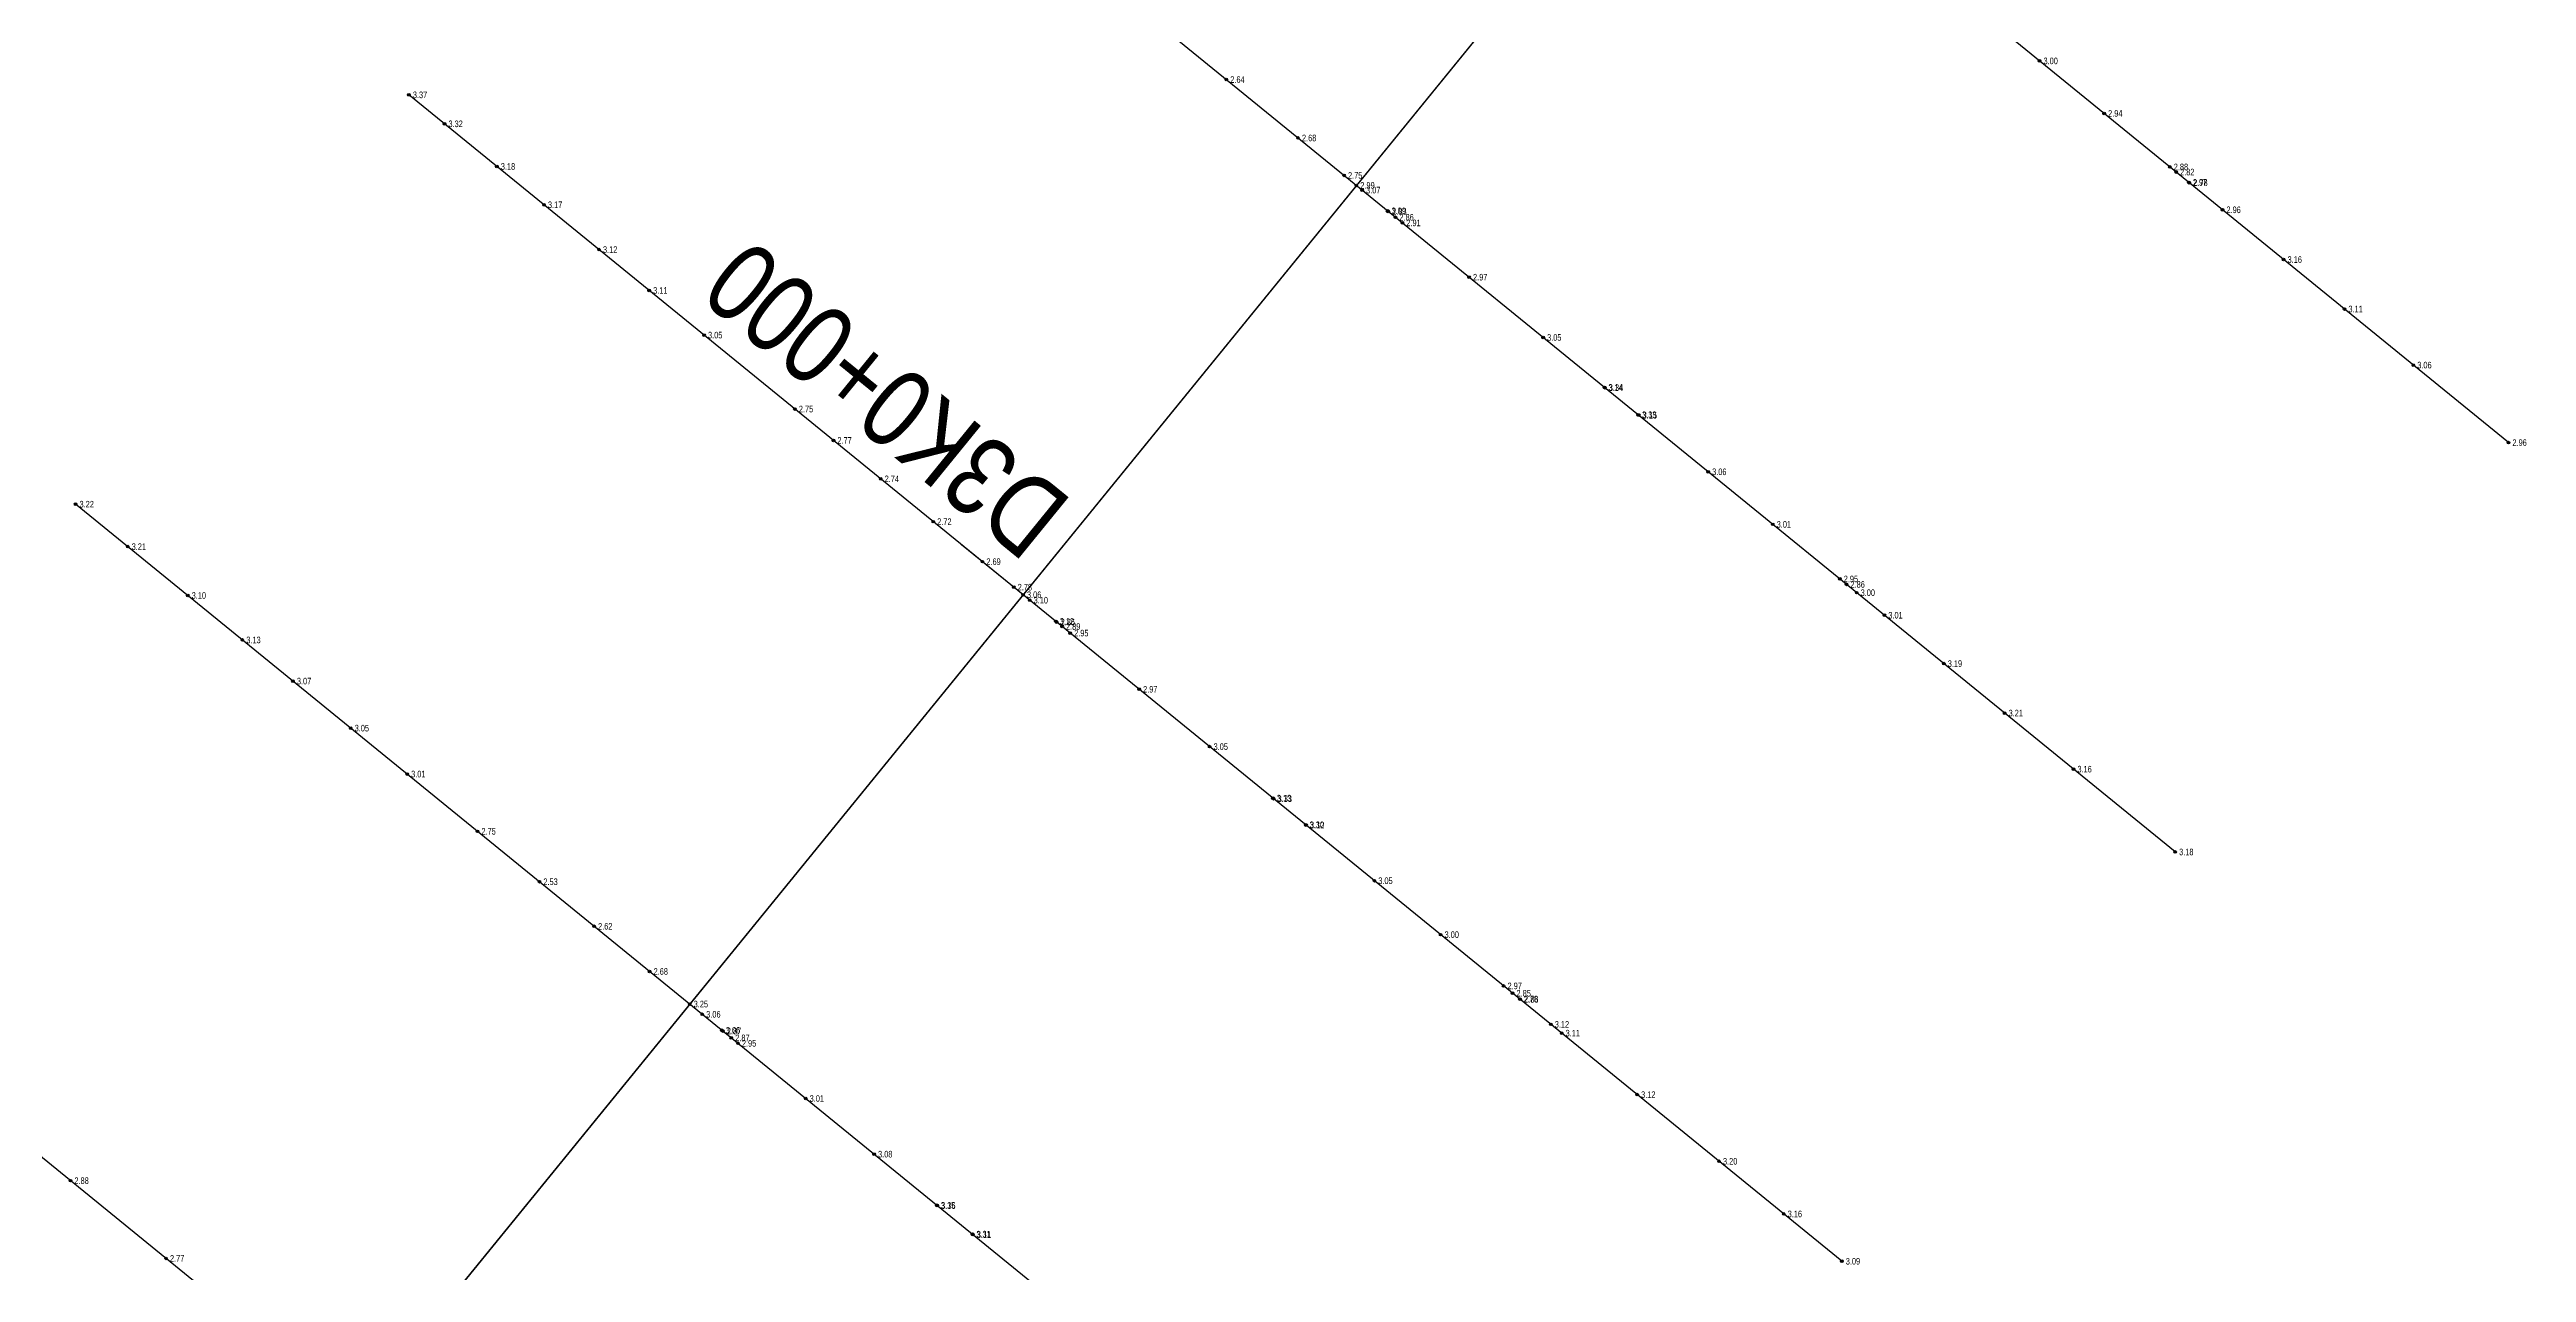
# Model space of a CAD drawing. Header units: metres. Extents: x 570677 to 573609, y 785040 to 786024.
# Drawn here: x 571175.8 to 571269.7, y 785900.3 to 785946.7 of the extents above; entities that cross this region are included whole.
import ezdxf
from ezdxf.enums import TextEntityAlignment as Align

# ---------------------------------------------------------------- set-up
doc = ezdxf.new("R2010")
doc.units = ezdxf.units.M
doc.header["$LTSCALE"] = 0.5
doc.layers.get('0').update_dxf_attribs({"linetype": 'CONTINUOUS'})
for name, color, linetype in [('dmx', 7, 'CONTINUOUS'), ('GCD', 1, 'CONTINUOUS'), ('桩号_D3', 2, 'CONTINUOUS'), ('道路中线_D3', 7, 'CONTINUOUS')]:
    doc.layers.add(name, color=color, linetype=linetype)
doc.styles.add('EICAD', font='arial.ttf', dxfattribs={"width": 0.8, "height": 2})

# ---------------------------------------------------------------- blocks, each defined once
blk = doc.blocks.new('gc200')
h = blk.add_hatch(color=0)
edge = h.paths.add_edge_path()
edge.add_arc((0, 0), 0.196, 0, 360)
at = {"color": 0}
blk.add_circle((0, 0), 0.196, dxfattribs=at)

msp = doc.modelspace()

# ---------------------------------------------------------------- linework, layer by layer
at = {"flags": 128}
msp.add_lwpolyline([(571263.209, 785988.034), (571102.584, 785790.74)], dxfattribs=at)
at = {"layer": 'dmx'}
for p, q in [((571268.975, 785931.76), (571214.69, 785975.955)), ((571256.348, 785916.25), (571202.063, 785960.445)), ((571243.72, 785900.741), (571189.436, 785944.936)), ((571231.093, 785885.231), (571176.809, 785929.426)), ((571218.466, 785869.721), (571164.182, 785913.916))]:
    msp.add_line(p, q, dxfattribs=at)
at = {"layer": '桩号_D3', "linetype": 'Continuous'}
msp.add_lwpolyline([(571212.701, 785925.995), (571210.374, 785927.889)], dxfattribs=at)
at = {"layer": '道路中线_D3', "color": 4}
for p in [(571263.209, 785988.034), (571212.701, 785925.995)]:
    msp.add_line(p, (571102.584, 785790.74), dxfattribs=at)

# ---------------------------------------------------------------- block references
at = {"layer": 'GCD'}
ref = msp.add_blockref('gc200', (571251.21, 785946.223, 2.996), dxfattribs=dict(at, xscale=0.25, yscale=0.25, zscale=0.25))
ref.add_attrib('height', '3.00', dxfattribs={"height": 0.25, "style": 'EICAD', "width": 0.8}).set_placement((571251.36, 785946.223, 2.996), align=Align.MIDDLE_LEFT)
ref = msp.add_blockref('gc200', (571189.436, 785944.936, 3.37), dxfattribs=dict(at, xscale=0.25, yscale=0.25, zscale=0.25))
ref.add_attrib('height', '3.37', dxfattribs={"height": 0.25, "style": 'EICAD', "width": 0.8}).set_placement((571189.586, 785944.936), align=Align.MIDDLE_LEFT)
ref = msp.add_blockref('gc200', (571220.402, 785945.515, 2.64), dxfattribs=dict(at, xscale=0.25, yscale=0.25, zscale=0.25))
ref.add_attrib('height', '2.64', dxfattribs={"height": 0.25, "style": 'EICAD', "width": 0.8}).set_placement((571220.552, 785945.515, 2.64), align=Align.MIDDLE_LEFT)
ref = msp.add_blockref('gc200', (571253.657, 785944.231, 2.937), dxfattribs=dict(at, xscale=0.25, yscale=0.25, zscale=0.25))
ref.add_attrib('height', '2.94', dxfattribs={"height": 0.25, "style": 'EICAD', "width": 0.8}).set_placement((571253.807, 785944.231, 2.937), align=Align.MIDDLE_LEFT)
ref = msp.add_blockref('gc200', (571190.784, 785943.838, 3.315), dxfattribs=dict(at, xscale=0.25, yscale=0.25, zscale=0.25))
ref.add_attrib('height', '3.32', dxfattribs={"height": 0.25, "style": 'EICAD', "width": 0.8}).set_placement((571190.934, 785943.838, 3.315), align=Align.MIDDLE_LEFT)
ref = msp.add_blockref('gc200', (571223.119, 785943.303, 2.68), dxfattribs=dict(at, xscale=0.25, yscale=0.25, zscale=0.25))
ref.add_attrib('height', '2.68', dxfattribs={"height": 0.25, "style": 'EICAD', "width": 0.8}).set_placement((571223.269, 785943.303, 2.68), align=Align.MIDDLE_LEFT)
ref = msp.add_blockref('gc200', (571192.768, 785942.223, 3.183), dxfattribs=dict(at, xscale=0.25, yscale=0.25, zscale=0.25))
ref.add_attrib('height', '3.18', dxfattribs={"height": 0.25, "style": 'EICAD', "width": 0.8}).set_placement((571192.918, 785942.223, 3.183), align=Align.MIDDLE_LEFT)
ref = msp.add_blockref('gc200', (571256.145, 785942.205, 2.879), dxfattribs=dict(at, xscale=0.25, yscale=0.25, zscale=0.25))
ref.add_attrib('height', '2.88', dxfattribs={"height": 0.25, "style": 'EICAD', "width": 0.8}).set_placement((571256.295, 785942.205, 2.879), align=Align.MIDDLE_LEFT)
ref = msp.add_blockref('gc200', (571224.862, 785941.884, 2.75), dxfattribs=dict(at, xscale=0.25, yscale=0.25, zscale=0.25))
ref.add_attrib('height', '2.75', dxfattribs={"height": 0.25, "style": 'EICAD', "width": 0.8}).set_placement((571225.012, 785941.884, 2.75), align=Align.MIDDLE_LEFT)
ref = msp.add_blockref('gc200', (571225.328, 785941.505, 2.99), dxfattribs=dict(at, xscale=0.25, yscale=0.25, zscale=0.25))
ref.add_attrib('height', '2.99', dxfattribs={"height": 0.25, "style": 'EICAD', "width": 0.8}).set_placement((571225.478, 785941.505), align=Align.MIDDLE_LEFT)
ref = msp.add_blockref('gc200', (571225.547, 785941.326, 3.07), dxfattribs=dict(at, xscale=0.25, yscale=0.25, zscale=0.25))
ref.add_attrib('height', '3.07', dxfattribs={"height": 0.25, "style": 'EICAD', "width": 0.8}).set_placement((571225.697, 785941.326, 3.07), align=Align.MIDDLE_LEFT)
ref = msp.add_blockref('gc200', (571256.384, 785942.011, 2.823), dxfattribs=dict(at, xscale=0.25, yscale=0.25, zscale=0.25))
ref.add_attrib('height', '2.82', dxfattribs={"height": 0.25, "style": 'EICAD', "width": 0.8}).set_placement((571256.534, 785942.011, 2.823), align=Align.MIDDLE_LEFT)
ref = msp.add_blockref('gc200', (571256.867, 785941.618, 2.969), dxfattribs=dict(at, xscale=0.25, yscale=0.25, zscale=0.25))
ref.add_attrib('height', '2.97', dxfattribs={"height": 0.25, "style": 'EICAD', "width": 0.8}).set_placement((571257.017, 785941.618, 2.969), align=Align.MIDDLE_LEFT)
ref = msp.add_blockref('gc200', (571256.884, 785941.604, 2.78), dxfattribs=dict(at, xscale=0.25, yscale=0.25, zscale=0.25))
ref.add_attrib('height', '2.78', dxfattribs={"height": 0.25, "style": 'EICAD', "width": 0.8}).set_placement((571257.034, 785941.604), align=Align.MIDDLE_LEFT)
ref = msp.add_blockref('gc200', (571194.553, 785940.77, 3.173), dxfattribs=dict(at, xscale=0.25, yscale=0.25, zscale=0.25))
ref.add_attrib('height', '3.17', dxfattribs={"height": 0.25, "style": 'EICAD', "width": 0.8}).set_placement((571194.703, 785940.77, 3.173), align=Align.MIDDLE_LEFT)
ref = msp.add_blockref('gc200', (571226.512, 785940.541, 3.094), dxfattribs=dict(at, xscale=0.25, yscale=0.25, zscale=0.25))
ref.add_attrib('height', '3.09', dxfattribs={"height": 0.25, "style": 'EICAD', "width": 0.8}).set_placement((571226.662, 785940.541, 3.094), align=Align.MIDDLE_LEFT)
ref = msp.add_blockref('gc200', (571226.538, 785940.519, 2.828), dxfattribs=dict(at, xscale=0.25, yscale=0.25, zscale=0.25))
ref.add_attrib('height', '2.83', dxfattribs={"height": 0.25, "style": 'EICAD', "width": 0.8}).set_placement((571226.688, 785940.519, 2.828), align=Align.MIDDLE_LEFT)
ref = msp.add_blockref('gc200', (571226.81, 785940.298, 2.86), dxfattribs=dict(at, xscale=0.25, yscale=0.25, zscale=0.25))
ref.add_attrib('height', '2.86', dxfattribs={"height": 0.25, "style": 'EICAD', "width": 0.8}).set_placement((571226.96, 785940.298, 2.86), align=Align.MIDDLE_LEFT)
ref = msp.add_blockref('gc200', (571258.141, 785940.581, 2.961), dxfattribs=dict(at, xscale=0.25, yscale=0.25, zscale=0.25))
ref.add_attrib('height', '2.96', dxfattribs={"height": 0.25, "style": 'EICAD', "width": 0.8}).set_placement((571258.291, 785940.581, 2.961), align=Align.MIDDLE_LEFT)
ref = msp.add_blockref('gc200', (571227.072, 785940.085, 2.914), dxfattribs=dict(at, xscale=0.25, yscale=0.25, zscale=0.25))
ref.add_attrib('height', '2.91', dxfattribs={"height": 0.25, "style": 'EICAD', "width": 0.8}).set_placement((571227.222, 785940.085, 2.914), align=Align.MIDDLE_LEFT)
ref = msp.add_blockref('gc200', (571196.638, 785939.072, 3.123), dxfattribs=dict(at, xscale=0.25, yscale=0.25, zscale=0.25))
ref.add_attrib('height', '3.12', dxfattribs={"height": 0.25, "style": 'EICAD', "width": 0.8}).set_placement((571196.788, 785939.072, 3.123), align=Align.MIDDLE_LEFT)
ref = msp.add_blockref('gc200', (571260.456, 785938.696, 3.16), dxfattribs=dict(at, xscale=0.25, yscale=0.25, zscale=0.25))
ref.add_attrib('height', '3.16', dxfattribs={"height": 0.25, "style": 'EICAD', "width": 0.8}).set_placement((571260.606, 785938.696, 3.16), align=Align.MIDDLE_LEFT)
ref = msp.add_blockref('gc200', (571198.539, 785937.525, 3.109), dxfattribs=dict(at, xscale=0.25, yscale=0.25, zscale=0.25))
ref.add_attrib('height', '3.11', dxfattribs={"height": 0.25, "style": 'EICAD', "width": 0.8}).set_placement((571198.689, 785937.525, 3.109), align=Align.MIDDLE_LEFT)
ref = msp.add_blockref('gc200', (571229.599, 785938.027, 2.971), dxfattribs=dict(at, xscale=0.25, yscale=0.25, zscale=0.25))
ref.add_attrib('height', '2.97', dxfattribs={"height": 0.25, "style": 'EICAD', "width": 0.8}).set_placement((571229.749, 785938.027, 2.971), align=Align.MIDDLE_LEFT)
ref = msp.add_blockref('gc200', (571262.761, 785936.819, 3.11), dxfattribs=dict(at, xscale=0.25, yscale=0.25, zscale=0.25))
ref.add_attrib('height', '3.11', dxfattribs={"height": 0.25, "style": 'EICAD', "width": 0.8}).set_placement((571262.911, 785936.819, 3.11), align=Align.MIDDLE_LEFT)
ref = msp.add_blockref('gc200', (571200.618, 785935.832, 3.048), dxfattribs=dict(at, xscale=0.25, yscale=0.25, zscale=0.25))
ref.add_attrib('height', '3.05', dxfattribs={"height": 0.25, "style": 'EICAD', "width": 0.8}).set_placement((571200.768, 785935.832, 3.048), align=Align.MIDDLE_LEFT)
ref = msp.add_blockref('gc200', (571232.404, 785935.744, 3.051), dxfattribs=dict(at, xscale=0.25, yscale=0.25, zscale=0.25))
ref.add_attrib('height', '3.05', dxfattribs={"height": 0.25, "style": 'EICAD', "width": 0.8}).set_placement((571232.554, 785935.744, 3.051), align=Align.MIDDLE_LEFT)
ref = msp.add_blockref('gc200', (571265.369, 785934.696, 3.06), dxfattribs=dict(at, xscale=0.25, yscale=0.25, zscale=0.25))
ref.add_attrib('height', '3.06', dxfattribs={"height": 0.25, "style": 'EICAD', "width": 0.8}).set_placement((571265.519, 785934.696, 3.06), align=Align.MIDDLE_LEFT)
ref = msp.add_blockref('gc200', (571234.727, 785933.853, 3.143), dxfattribs=dict(at, xscale=0.25, yscale=0.25, zscale=0.25))
ref.add_attrib('height', '3.14', dxfattribs={"height": 0.25, "style": 'EICAD', "width": 0.8}).set_placement((571234.877, 785933.853, 3.143), align=Align.MIDDLE_LEFT)
ref = msp.add_blockref('gc200', (571234.744, 785933.839, 3.34), dxfattribs=dict(at, xscale=0.25, yscale=0.25, zscale=0.25))
ref.add_attrib('height', '3.34', dxfattribs={"height": 0.25, "style": 'EICAD', "width": 0.8}).set_placement((571234.894, 785933.839), align=Align.MIDDLE_LEFT)
ref = msp.add_blockref('gc200', (571204.059, 785933.03, 2.745), dxfattribs=dict(at, xscale=0.25, yscale=0.25, zscale=0.25))
ref.add_attrib('height', '2.75', dxfattribs={"height": 0.25, "style": 'EICAD', "width": 0.8}).set_placement((571204.209, 785933.03, 2.745), align=Align.MIDDLE_LEFT)
ref = msp.add_blockref('gc200', (571236.002, 785932.814, 3.327), dxfattribs=dict(at, xscale=0.25, yscale=0.25, zscale=0.25))
ref.add_attrib('height', '3.33', dxfattribs={"height": 0.25, "style": 'EICAD', "width": 0.8}).set_placement((571236.152, 785932.814, 3.327), align=Align.MIDDLE_LEFT)
ref = msp.add_blockref('gc200', (571236.025, 785932.796, 3.15), dxfattribs=dict(at, xscale=0.25, yscale=0.25, zscale=0.25))
ref.add_attrib('height', '3.15', dxfattribs={"height": 0.25, "style": 'EICAD', "width": 0.8}).set_placement((571236.175, 785932.796), align=Align.MIDDLE_LEFT)
ref = msp.add_blockref('gc200', (571205.519, 785931.842, 2.774), dxfattribs=dict(at, xscale=0.25, yscale=0.25, zscale=0.25))
ref.add_attrib('height', '2.77', dxfattribs={"height": 0.25, "style": 'EICAD', "width": 0.8}).set_placement((571205.669, 785931.842, 2.774), align=Align.MIDDLE_LEFT)
ref = msp.add_blockref('gc200', (571268.975, 785931.76, 2.96), dxfattribs=dict(at, xscale=0.25, yscale=0.25, zscale=0.25))
ref.add_attrib('height', '2.96', dxfattribs={"height": 0.25, "style": 'EICAD', "width": 0.8}).set_placement((571269.125, 785931.76), align=Align.MIDDLE_LEFT)
ref = msp.add_blockref('gc200', (571207.308, 785930.386, 2.74), dxfattribs=dict(at, xscale=0.25, yscale=0.25, zscale=0.25))
ref.add_attrib('height', '2.74', dxfattribs={"height": 0.25, "style": 'EICAD', "width": 0.8}).set_placement((571207.458, 785930.386, 2.74), align=Align.MIDDLE_LEFT)
ref = msp.add_blockref('gc200', (571238.657, 785930.653, 3.057), dxfattribs=dict(at, xscale=0.25, yscale=0.25, zscale=0.25))
ref.add_attrib('height', '3.06', dxfattribs={"height": 0.25, "style": 'EICAD', "width": 0.8}).set_placement((571238.807, 785930.653, 3.057), align=Align.MIDDLE_LEFT)
ref = msp.add_blockref('gc200', (571176.809, 785929.426, 3.22), dxfattribs=dict(at, xscale=0.25, yscale=0.25, zscale=0.25))
ref.add_attrib('height', '3.22', dxfattribs={"height": 0.25, "style": 'EICAD', "width": 0.8}).set_placement((571176.959, 785929.426), align=Align.MIDDLE_LEFT)
ref = msp.add_blockref('gc200', (571209.3, 785928.764, 2.72), dxfattribs=dict(at, xscale=0.25, yscale=0.25, zscale=0.25))
ref.add_attrib('height', '2.72', dxfattribs={"height": 0.25, "style": 'EICAD', "width": 0.8}).set_placement((571209.45, 785928.764, 2.72), align=Align.MIDDLE_LEFT)
ref = msp.add_blockref('gc200', (571241.102, 785928.662, 3.005), dxfattribs=dict(at, xscale=0.25, yscale=0.25, zscale=0.25))
ref.add_attrib('height', '3.01', dxfattribs={"height": 0.25, "style": 'EICAD', "width": 0.8}).set_placement((571241.252, 785928.662, 3.005), align=Align.MIDDLE_LEFT)
ref = msp.add_blockref('gc200', (571178.784, 785927.818, 3.21), dxfattribs=dict(at, xscale=0.25, yscale=0.25, zscale=0.25))
ref.add_attrib('height', '3.21', dxfattribs={"height": 0.25, "style": 'EICAD', "width": 0.8}).set_placement((571178.934, 785927.818, 3.21), align=Align.MIDDLE_LEFT)
ref = msp.add_blockref('gc200', (571211.161, 785927.249, 2.688), dxfattribs=dict(at, xscale=0.25, yscale=0.25, zscale=0.25))
ref.add_attrib('height', '2.69', dxfattribs={"height": 0.25, "style": 'EICAD', "width": 0.8}).set_placement((571211.311, 785927.249, 2.688), align=Align.MIDDLE_LEFT)
ref = msp.add_blockref('gc200', (571212.349, 785926.281, 2.775), dxfattribs=dict(at, xscale=0.25, yscale=0.25, zscale=0.25))
ref.add_attrib('height', '2.78', dxfattribs={"height": 0.25, "style": 'EICAD', "width": 0.8}).set_placement((571212.499, 785926.281, 2.775), align=Align.MIDDLE_LEFT)
ref = msp.add_blockref('gc200', (571243.642, 785926.595, 2.951), dxfattribs=dict(at, xscale=0.25, yscale=0.25, zscale=0.25))
ref.add_attrib('height', '2.95', dxfattribs={"height": 0.25, "style": 'EICAD', "width": 0.8}).set_placement((571243.792, 785926.595, 2.951), align=Align.MIDDLE_LEFT)
ref = msp.add_blockref('gc200', (571243.898, 785926.386, 2.855), dxfattribs=dict(at, xscale=0.25, yscale=0.25, zscale=0.25))
ref.add_attrib('height', '2.86', dxfattribs={"height": 0.25, "style": 'EICAD', "width": 0.8}).set_placement((571244.048, 785926.386, 2.855), align=Align.MIDDLE_LEFT)
ref = msp.add_blockref('gc200', (571181.057, 785925.967, 3.095), dxfattribs=dict(at, xscale=0.25, yscale=0.25, zscale=0.25))
ref.add_attrib('height', '3.10', dxfattribs={"height": 0.25, "style": 'EICAD', "width": 0.8}).set_placement((571181.207, 785925.967, 3.095), align=Align.MIDDLE_LEFT)
ref = msp.add_blockref('gc200', (571212.701, 785925.995, 3.06), dxfattribs=dict(at, xscale=0.25, yscale=0.25, zscale=0.25))
ref.add_attrib('height', '3.06', dxfattribs={"height": 0.25, "style": 'EICAD', "width": 0.8}).set_placement((571212.851, 785925.995), align=Align.MIDDLE_LEFT)
ref = msp.add_blockref('gc200', (571212.953, 785925.789, 3.096), dxfattribs=dict(at, xscale=0.25, yscale=0.25, zscale=0.25))
ref.add_attrib('height', '3.10', dxfattribs={"height": 0.25, "style": 'EICAD', "width": 0.8}).set_placement((571213.103, 785925.789, 3.096), align=Align.MIDDLE_LEFT)
ref = msp.add_blockref('gc200', (571244.282, 785926.073, 2.997), dxfattribs=dict(at, xscale=0.25, yscale=0.25, zscale=0.25))
ref.add_attrib('height', '3.00', dxfattribs={"height": 0.25, "style": 'EICAD', "width": 0.8}).set_placement((571244.432, 785926.073, 2.997), align=Align.MIDDLE_LEFT)
ref = msp.add_blockref('gc200', (571245.332, 785925.219, 3.005), dxfattribs=dict(at, xscale=0.25, yscale=0.25, zscale=0.25))
ref.add_attrib('height', '3.01', dxfattribs={"height": 0.25, "style": 'EICAD', "width": 0.8}).set_placement((571245.482, 785925.219, 3.005), align=Align.MIDDLE_LEFT)
ref = msp.add_blockref('gc200', (571183.127, 785924.282, 3.127), dxfattribs=dict(at, xscale=0.25, yscale=0.25, zscale=0.25))
ref.add_attrib('height', '3.13', dxfattribs={"height": 0.25, "style": 'EICAD', "width": 0.8}).set_placement((571183.277, 785924.282, 3.127), align=Align.MIDDLE_LEFT)
ref = msp.add_blockref('gc200', (571213.942, 785924.985, 3.122), dxfattribs=dict(at, xscale=0.25, yscale=0.25, zscale=0.25))
ref.add_attrib('height', '3.12', dxfattribs={"height": 0.25, "style": 'EICAD', "width": 0.8}).set_placement((571214.092, 785924.985, 3.122), align=Align.MIDDLE_LEFT)
ref = msp.add_blockref('gc200', (571213.975, 785924.957, 2.857), dxfattribs=dict(at, xscale=0.25, yscale=0.25, zscale=0.25))
ref.add_attrib('height', '2.86', dxfattribs={"height": 0.25, "style": 'EICAD', "width": 0.8}).set_placement((571214.125, 785924.957, 2.857), align=Align.MIDDLE_LEFT)
ref = msp.add_blockref('gc200', (571214.179, 785924.791, 2.885), dxfattribs=dict(at, xscale=0.25, yscale=0.25, zscale=0.25))
ref.add_attrib('height', '2.89', dxfattribs={"height": 0.25, "style": 'EICAD', "width": 0.8}).set_placement((571214.329, 785924.791, 2.885), align=Align.MIDDLE_LEFT)
ref = msp.add_blockref('gc200', (571214.487, 785924.541, 2.953), dxfattribs=dict(at, xscale=0.25, yscale=0.25, zscale=0.25))
ref.add_attrib('height', '2.95', dxfattribs={"height": 0.25, "style": 'EICAD', "width": 0.8}).set_placement((571214.637, 785924.541, 2.953), align=Align.MIDDLE_LEFT)
ref = msp.add_blockref('gc200', (571247.583, 785923.386, 3.19), dxfattribs=dict(at, xscale=0.25, yscale=0.25, zscale=0.25))
ref.add_attrib('height', '3.19', dxfattribs={"height": 0.25, "style": 'EICAD', "width": 0.8}).set_placement((571247.733, 785923.386, 3.19), align=Align.MIDDLE_LEFT)
ref = msp.add_blockref('gc200', (571185.043, 785922.722, 3.066), dxfattribs=dict(at, xscale=0.25, yscale=0.25, zscale=0.25))
ref.add_attrib('height', '3.07', dxfattribs={"height": 0.25, "style": 'EICAD', "width": 0.8}).set_placement((571185.193, 785922.722, 3.066), align=Align.MIDDLE_LEFT)
ref = msp.add_blockref('gc200', (571217.099, 785922.414, 2.973), dxfattribs=dict(at, xscale=0.25, yscale=0.25, zscale=0.25))
ref.add_attrib('height', '2.97', dxfattribs={"height": 0.25, "style": 'EICAD', "width": 0.8}).set_placement((571217.249, 785922.414, 2.973), align=Align.MIDDLE_LEFT)
ref = msp.add_blockref('gc200', (571249.887, 785921.51, 3.21), dxfattribs=dict(at, xscale=0.25, yscale=0.25, zscale=0.25))
ref.add_attrib('height', '3.21', dxfattribs={"height": 0.25, "style": 'EICAD', "width": 0.8}).set_placement((571250.037, 785921.51, 3.21), align=Align.MIDDLE_LEFT)
ref = msp.add_blockref('gc200', (571187.231, 785920.94, 3.051), dxfattribs=dict(at, xscale=0.25, yscale=0.25, zscale=0.25))
ref.add_attrib('height', '3.05', dxfattribs={"height": 0.25, "style": 'EICAD', "width": 0.8}).set_placement((571187.381, 785920.94, 3.051), align=Align.MIDDLE_LEFT)
ref = msp.add_blockref('gc200', (571219.769, 785920.241, 3.049), dxfattribs=dict(at, xscale=0.25, yscale=0.25, zscale=0.25))
ref.add_attrib('height', '3.05', dxfattribs={"height": 0.25, "style": 'EICAD', "width": 0.8}).set_placement((571219.919, 785920.241, 3.049), align=Align.MIDDLE_LEFT)
ref = msp.add_blockref('gc200', (571189.369, 785919.2, 3.007), dxfattribs=dict(at, xscale=0.25, yscale=0.25, zscale=0.25))
ref.add_attrib('height', '3.01', dxfattribs={"height": 0.25, "style": 'EICAD', "width": 0.8}).set_placement((571189.519, 785919.2, 3.007), align=Align.MIDDLE_LEFT)
ref = msp.add_blockref('gc200', (571252.496, 785919.386, 3.16), dxfattribs=dict(at, xscale=0.25, yscale=0.25, zscale=0.25))
ref.add_attrib('height', '3.16', dxfattribs={"height": 0.25, "style": 'EICAD', "width": 0.8}).set_placement((571252.646, 785919.386, 3.16), align=Align.MIDDLE_LEFT)
ref = msp.add_blockref('gc200', (571222.167, 785918.288, 3.127), dxfattribs=dict(at, xscale=0.25, yscale=0.25, zscale=0.25))
ref.add_attrib('height', '3.13', dxfattribs={"height": 0.25, "style": 'EICAD', "width": 0.8}).set_placement((571222.317, 785918.288, 3.127), align=Align.MIDDLE_LEFT)
ref = msp.add_blockref('gc200', (571222.195, 785918.265, 3.33), dxfattribs=dict(at, xscale=0.25, yscale=0.25, zscale=0.25))
ref.add_attrib('height', '3.33', dxfattribs={"height": 0.25, "style": 'EICAD', "width": 0.8}).set_placement((571222.345, 785918.265), align=Align.MIDDLE_LEFT)
ref = msp.add_blockref('gc200', (571192.034, 785917.031, 2.747), dxfattribs=dict(at, xscale=0.25, yscale=0.25, zscale=0.25))
ref.add_attrib('height', '2.75', dxfattribs={"height": 0.25, "style": 'EICAD', "width": 0.8}).set_placement((571192.184, 785917.031, 2.747), align=Align.MIDDLE_LEFT)
ref = msp.add_blockref('gc200', (571223.408, 785917.278, 3.299), dxfattribs=dict(at, xscale=0.25, yscale=0.25, zscale=0.25))
ref.add_attrib('height', '3.30', dxfattribs={"height": 0.25, "style": 'EICAD', "width": 0.8}).set_placement((571223.558, 785917.278, 3.299), align=Align.MIDDLE_LEFT)
ref = msp.add_blockref('gc200', (571223.424, 785917.265, 3.121), dxfattribs=dict(at, xscale=0.25, yscale=0.25, zscale=0.25))
ref.add_attrib('height', '3.12', dxfattribs={"height": 0.25, "style": 'EICAD', "width": 0.8}).set_placement((571223.574, 785917.265, 3.121), align=Align.MIDDLE_LEFT)
ref = msp.add_blockref('gc200', (571256.348, 785916.25, 3.18), dxfattribs=dict(at, xscale=0.25, yscale=0.25, zscale=0.25))
ref.add_attrib('height', '3.18', dxfattribs={"height": 0.25, "style": 'EICAD', "width": 0.8}).set_placement((571256.498, 785916.25), align=Align.MIDDLE_LEFT)
ref = msp.add_blockref('gc200', (571194.38, 785915.12, 2.532), dxfattribs=dict(at, xscale=0.25, yscale=0.25, zscale=0.25))
ref.add_attrib('height', '2.53', dxfattribs={"height": 0.25, "style": 'EICAD', "width": 0.8}).set_placement((571194.53, 785915.12, 2.532), align=Align.MIDDLE_LEFT)
ref = msp.add_blockref('gc200', (571226.01, 785915.159, 3.051), dxfattribs=dict(at, xscale=0.25, yscale=0.25, zscale=0.25))
ref.add_attrib('height', '3.05', dxfattribs={"height": 0.25, "style": 'EICAD', "width": 0.8}).set_placement((571226.16, 785915.159, 3.051), align=Align.MIDDLE_LEFT)
ref = msp.add_blockref('gc200', (571196.452, 785913.433, 2.622), dxfattribs=dict(at, xscale=0.25, yscale=0.25, zscale=0.25))
ref.add_attrib('height', '2.62', dxfattribs={"height": 0.25, "style": 'EICAD', "width": 0.8}).set_placement((571196.602, 785913.433, 2.622), align=Align.MIDDLE_LEFT)
ref = msp.add_blockref('gc200', (571228.52, 785913.116, 2.995), dxfattribs=dict(at, xscale=0.25, yscale=0.25, zscale=0.25))
ref.add_attrib('height', '3.00', dxfattribs={"height": 0.25, "style": 'EICAD', "width": 0.8}).set_placement((571228.67, 785913.116, 2.995), align=Align.MIDDLE_LEFT)
ref = msp.add_blockref('gc200', (571198.555, 785911.721, 2.682), dxfattribs=dict(at, xscale=0.25, yscale=0.25, zscale=0.25))
ref.add_attrib('height', '2.68', dxfattribs={"height": 0.25, "style": 'EICAD', "width": 0.8}).set_placement((571198.705, 785911.721, 2.682), align=Align.MIDDLE_LEFT)
ref = msp.add_blockref('gc200', (571230.906, 785911.173, 2.967), dxfattribs=dict(at, xscale=0.25, yscale=0.25, zscale=0.25))
ref.add_attrib('height', '2.97', dxfattribs={"height": 0.25, "style": 'EICAD', "width": 0.8}).set_placement((571231.056, 785911.173, 2.967), align=Align.MIDDLE_LEFT)
ref = msp.add_blockref('gc200', (571200.074, 785910.485, 3.25), dxfattribs=dict(at, xscale=0.25, yscale=0.25, zscale=0.25))
ref.add_attrib('height', '3.25', dxfattribs={"height": 0.25, "style": 'EICAD', "width": 0.8}).set_placement((571200.224, 785910.485), align=Align.MIDDLE_LEFT)
ref = msp.add_blockref('gc200', (571231.246, 785910.896, 2.854), dxfattribs=dict(at, xscale=0.25, yscale=0.25, zscale=0.25))
ref.add_attrib('height', '2.85', dxfattribs={"height": 0.25, "style": 'EICAD', "width": 0.8}).set_placement((571231.396, 785910.896, 2.854), align=Align.MIDDLE_LEFT)
ref = msp.add_blockref('gc200', (571231.517, 785910.676, 2.78), dxfattribs=dict(at, xscale=0.25, yscale=0.25, zscale=0.25))
ref.add_attrib('height', '2.78', dxfattribs={"height": 0.25, "style": 'EICAD', "width": 0.8}).set_placement((571231.667, 785910.676), align=Align.MIDDLE_LEFT)
ref = msp.add_blockref('gc200', (571231.532, 785910.664, 2.857), dxfattribs=dict(at, xscale=0.25, yscale=0.25, zscale=0.25))
ref.add_attrib('height', '2.86', dxfattribs={"height": 0.25, "style": 'EICAD', "width": 0.8}).set_placement((571231.682, 785910.664, 2.857), align=Align.MIDDLE_LEFT)
ref = msp.add_blockref('gc200', (571200.549, 785910.098, 3.061), dxfattribs=dict(at, xscale=0.25, yscale=0.25, zscale=0.25))
ref.add_attrib('height', '3.06', dxfattribs={"height": 0.25, "style": 'EICAD', "width": 0.8}).set_placement((571200.699, 785910.098, 3.061), align=Align.MIDDLE_LEFT)
ref = msp.add_blockref('gc200', (571201.293, 785909.492, 3.06), dxfattribs=dict(at, xscale=0.25, yscale=0.25, zscale=0.25))
ref.add_attrib('height', '3.06', dxfattribs={"height": 0.25, "style": 'EICAD', "width": 0.8}).set_placement((571201.443, 785909.492), align=Align.MIDDLE_LEFT)
ref = msp.add_blockref('gc200', (571201.331, 785909.462, 2.87), dxfattribs=dict(at, xscale=0.25, yscale=0.25, zscale=0.25))
ref.add_attrib('height', '2.87', dxfattribs={"height": 0.25, "style": 'EICAD', "width": 0.8}).set_placement((571201.481, 785909.462), align=Align.MIDDLE_LEFT)
ref = msp.add_blockref('gc200', (571232.695, 785909.717, 3.12), dxfattribs=dict(at, xscale=0.25, yscale=0.25, zscale=0.25))
ref.add_attrib('height', '3.12', dxfattribs={"height": 0.25, "style": 'EICAD', "width": 0.8}).set_placement((571232.845, 785909.717, 3.12), align=Align.MIDDLE_LEFT)
ref = msp.add_blockref('gc200', (571233.105, 785909.383, 3.113), dxfattribs=dict(at, xscale=0.25, yscale=0.25, zscale=0.25))
ref.add_attrib('height', '3.11', dxfattribs={"height": 0.25, "style": 'EICAD', "width": 0.8}).set_placement((571233.255, 785909.383, 3.113), align=Align.MIDDLE_LEFT)
ref = msp.add_blockref('gc200', (571201.648, 785909.204, 2.87), dxfattribs=dict(at, xscale=0.25, yscale=0.25, zscale=0.25))
ref.add_attrib('height', '2.87', dxfattribs={"height": 0.25, "style": 'EICAD', "width": 0.8}).set_placement((571201.798, 785909.204, 2.87), align=Align.MIDDLE_LEFT)
ref = msp.add_blockref('gc200', (571201.902, 785908.996, 2.945), dxfattribs=dict(at, xscale=0.25, yscale=0.25, zscale=0.25))
ref.add_attrib('height', '2.95', dxfattribs={"height": 0.25, "style": 'EICAD', "width": 0.8}).set_placement((571202.052, 785908.996, 2.945), align=Align.MIDDLE_LEFT)
ref = msp.add_blockref('gc200', (571204.467, 785906.908, 3.014), dxfattribs=dict(at, xscale=0.25, yscale=0.25, zscale=0.25))
ref.add_attrib('height', '3.01', dxfattribs={"height": 0.25, "style": 'EICAD', "width": 0.8}).set_placement((571204.617, 785906.908, 3.014), align=Align.MIDDLE_LEFT)
ref = msp.add_blockref('gc200', (571235.966, 785907.054, 3.123), dxfattribs=dict(at, xscale=0.25, yscale=0.25, zscale=0.25))
ref.add_attrib('height', '3.12', dxfattribs={"height": 0.25, "style": 'EICAD', "width": 0.8}).set_placement((571236.116, 785907.054, 3.123), align=Align.MIDDLE_LEFT)
ref = msp.add_blockref('gc200', (571207.059, 785904.798, 3.079), dxfattribs=dict(at, xscale=0.25, yscale=0.25, zscale=0.25))
ref.add_attrib('height', '3.08', dxfattribs={"height": 0.25, "style": 'EICAD', "width": 0.8}).set_placement((571207.209, 785904.798, 3.079), align=Align.MIDDLE_LEFT)
ref = msp.add_blockref('gc200', (571176.614, 785903.794, 2.878), dxfattribs=dict(at, xscale=0.25, yscale=0.25, zscale=0.25))
ref.add_attrib('height', '2.88', dxfattribs={"height": 0.25, "style": 'EICAD', "width": 0.8}).set_placement((571176.764, 785903.794, 2.878), align=Align.MIDDLE_LEFT)
ref = msp.add_blockref('gc200', (571239.068, 785904.529, 3.201), dxfattribs=dict(at, xscale=0.25, yscale=0.25, zscale=0.25))
ref.add_attrib('height', '3.20', dxfattribs={"height": 0.25, "style": 'EICAD', "width": 0.8}).set_placement((571239.218, 785904.529, 3.201), align=Align.MIDDLE_LEFT)
ref = msp.add_blockref('gc200', (571209.438, 785902.861, 3.149), dxfattribs=dict(at, xscale=0.25, yscale=0.25, zscale=0.25))
ref.add_attrib('height', '3.15', dxfattribs={"height": 0.25, "style": 'EICAD', "width": 0.8}).set_placement((571209.588, 785902.861, 3.149), align=Align.MIDDLE_LEFT)
ref = msp.add_blockref('gc200', (571209.451, 785902.85, 3.36), dxfattribs=dict(at, xscale=0.25, yscale=0.25, zscale=0.25))
ref.add_attrib('height', '3.36', dxfattribs={"height": 0.25, "style": 'EICAD', "width": 0.8}).set_placement((571209.601, 785902.85), align=Align.MIDDLE_LEFT)
ref = msp.add_blockref('gc200', (571210.782, 785901.767, 3.31), dxfattribs=dict(at, xscale=0.25, yscale=0.25, zscale=0.25))
ref.add_attrib('height', '3.31', dxfattribs={"height": 0.25, "style": 'EICAD', "width": 0.8}).set_placement((571210.932, 785901.767, 3.31), align=Align.MIDDLE_LEFT)
ref = msp.add_blockref('gc200', (571210.803, 785901.75, 3.113), dxfattribs=dict(at, xscale=0.25, yscale=0.25, zscale=0.25))
ref.add_attrib('height', '3.11', dxfattribs={"height": 0.25, "style": 'EICAD', "width": 0.8}).set_placement((571210.953, 785901.75, 3.113), align=Align.MIDDLE_LEFT)
ref = msp.add_blockref('gc200', (571241.519, 785902.533, 3.16), dxfattribs=dict(at, xscale=0.25, yscale=0.25, zscale=0.25))
ref.add_attrib('height', '3.16', dxfattribs={"height": 0.25, "style": 'EICAD', "width": 0.8}).set_placement((571241.669, 785902.533), align=Align.MIDDLE_LEFT)
ref = msp.add_blockref('gc200', (571180.234, 785900.848, 2.77), dxfattribs=dict(at, xscale=0.25, yscale=0.25, zscale=0.25))
ref.add_attrib('height', '2.77', dxfattribs={"height": 0.25, "style": 'EICAD', "width": 0.8}).set_placement((571180.384, 785900.848, 2.77), align=Align.MIDDLE_LEFT)
ref = msp.add_blockref('gc200', (571243.72, 785900.741, 3.09), dxfattribs=dict(at, xscale=0.25, yscale=0.25, zscale=0.25))
ref.add_attrib('height', '3.09', dxfattribs={"height": 0.25, "style": 'EICAD', "width": 0.8}).set_placement((571243.87, 785900.741, 3.592), align=Align.MIDDLE_LEFT)

# ---------------------------------------------------------------- texts
at = {"layer": '桩号_D3', "style": 'EICAD', "width": 0.8}
msp.add_text('D3K0+000', height=3, rotation=140.84965, dxfattribs=at).set_placement((571214.64, 785929.517))

doc.saveas('drawing.dxf')
